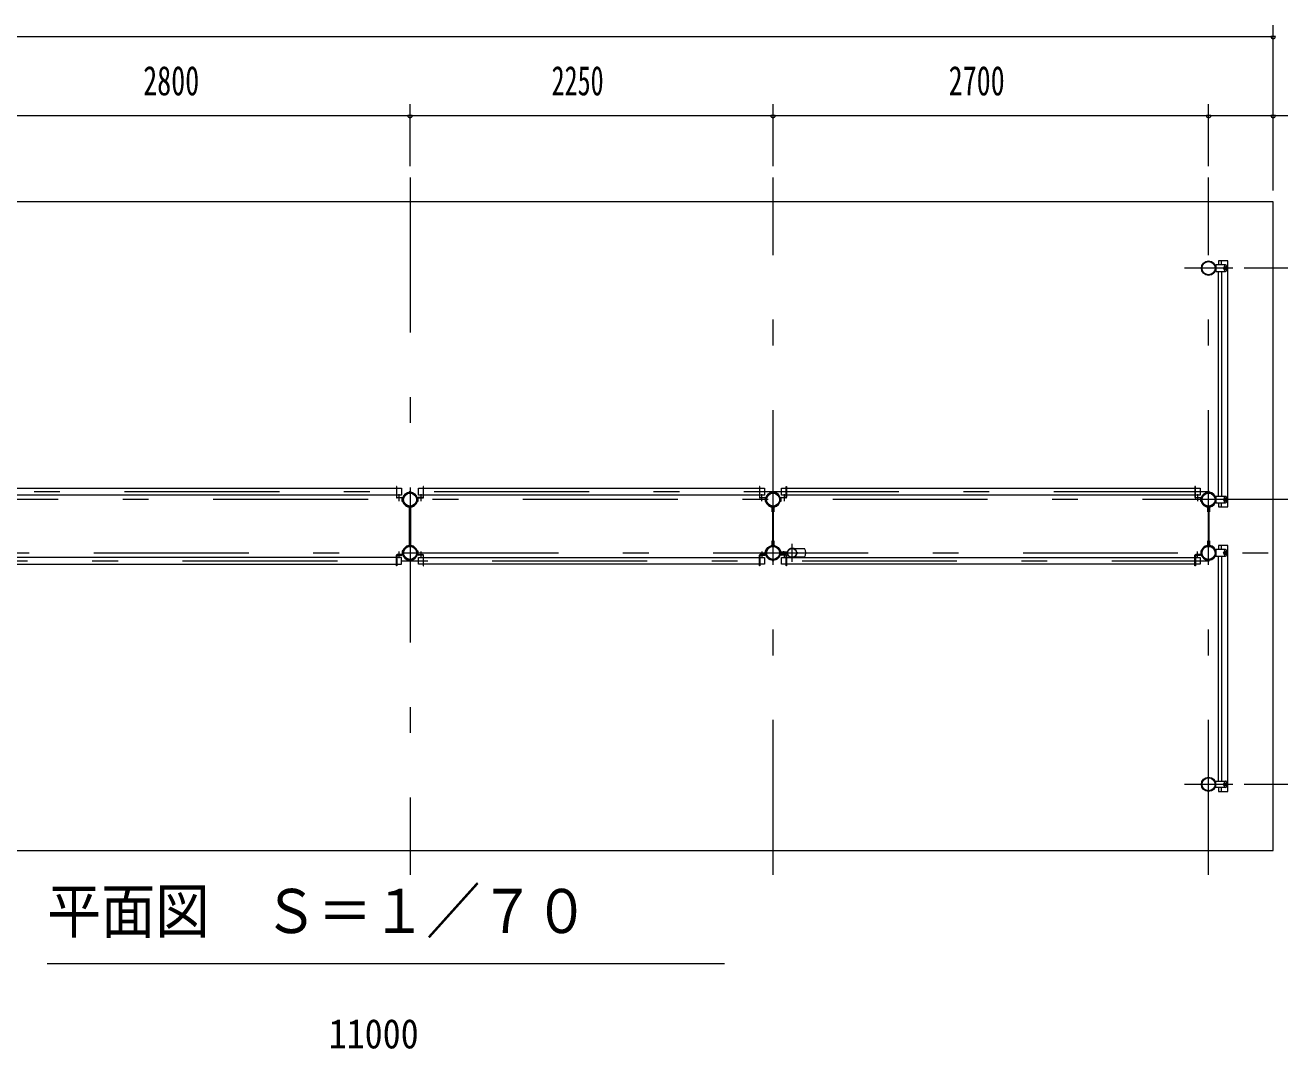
# Model space of a CAD drawing. Units: millimetres, scale not verified, with parts at other scales. Extents: x -34087 to 34090, y -14699 to 14701.
# Drawn here: x -1677 to 6101, y -5620 to 723 of the extents above; entities that cross this region are included whole.
import ezdxf
from ezdxf.enums import TextEntityAlignment as Align

# ---------------------------------------------------------------- set-up
doc = ezdxf.new("R2010")
doc.units = ezdxf.units.MM
doc.header["$LTSCALE"] = 80
doc.linetypes.add('USER3', pattern=[24, 12, -5, 2, -5])
for name, color, linetype, lineweight in [('0-2_1-07BOLD', 7, 'Continuous', 18), ('0-3_1-27CENTER', 3, 'USER3', 18), ('0-5_1-57DIM', 3, 'Continuous', 18)]:
    doc.layers.add(name, color=color, linetype=linetype, lineweight=lineweight)
doc.styles.add('ＭＳ ゴシック', font='')
doc.styles.get('ＭＳ ゴシック').set_extended_font_data('MS Gothic')

msp = doc.modelspace()

# ---------------------------------------------------------------- linework, layer by layer
at = {"layer": '0-2_1-07BOLD'}
for p, q in [((5764.11, -762.65), (5703.61, -762.65)), ((5738.61, -762.65), (5738.61, -737.65)), ((5754.61, -774.15), (5754.61, -777.85)), ((5762.61, -777.85), (5762.61, -774.15)), ((5769.11, -797.65), (5769.11, -767.65)), ((5721.01, -2196.65), (5721.01, -802.65)), ((5738.61, -802.65), (5738.61, -2196.65)), ((5754.61, -791.15), (5754.61, -787.45)), ((5762.61, -787.45), (5762.61, -791.15)), ((-2006.4, -2146.15), (624.5, -2146.15)), ((793.61, -2146.15), (2874.51, -2146.15)), ((3043.61, -2146.15), (5574.51, -2146.15)), ((624.5, -2188.85), (-2006.4, -2188.85)), ((656.55, -2188.85), (627.7, -2188.85)), ((629.7, -2203.45), (659.3, -2203.45)), ((659.3, -2206.65), (629.7, -2206.65)), ((788.4, -2203.45), (758.8, -2203.45)), ((758.8, -2206.65), (788.4, -2206.65)), ((2874.51, -2188.85), (793.61, -2188.85)), ((2906.56, -2188.85), (2877.71, -2188.85)), ((2879.71, -2203.45), (2909.31, -2203.45)), ((2909.31, -2206.65), (2879.71, -2206.65)), ((2914.5, -2228.65), (2914.5, -2208.65)), ((3008.81, -2203.45), (3038.41, -2203.45)), ((3038.41, -2206.65), (3008.81, -2206.65)), ((5574.51, -2188.85), (3043.61, -2188.85)), ((5606.56, -2188.85), (5577.71, -2188.85)), ((5579.71, -2203.45), (5609.31, -2203.45)), ((5609.31, -2206.65), (5579.71, -2206.65)), ((5764.11, -2196.65), (5703.61, -2196.65)), ((5721.01, -2236.65), (5721.01, -2261.65)), ((5738.61, -2261.65), (5738.61, -2236.65)), ((5754.61, -2208.15), (5754.61, -2211.85)), ((5754.61, -2225.15), (5754.61, -2221.45)), ((5762.61, -2211.85), (5762.61, -2208.15)), ((5762.61, -2221.45), (5762.61, -2225.15)), ((5769.11, -2231.65), (5769.11, -2201.65)), ((706.06, -2502.2), (706.06, -2261.1)), ((712.06, -2261.1), (712.06, -2502.2)), ((2956.05, -2261.1), (2956.05, -2502.2)), ((2962.05, -2502.2), (2962.05, -2261.1)), ((5656.05, -2261.1), (5656.05, -2502.2)), ((5662.05, -2502.2), (5662.05, -2261.1)), ((659.3, -2556.65), (629.7, -2556.65)), ((629.7, -2559.85), (659.3, -2559.85)), ((664.5, -2554.65), (664.5, -2534.65)), ((758.8, -2556.65), (788.4, -2556.65)), ((788.4, -2559.85), (758.8, -2559.85)), ((2909.31, -2556.65), (2879.71, -2556.65)), ((2879.71, -2559.85), (2909.31, -2559.85)), ((3003.5, -2543.65), (3049.72, -2543.65)), ((3049.72, -2549.65), (3003.5, -2549.65)), ((3048.32, -2542.05), (3004.97, -2542.05)), ((3004.97, -2551.25), (3048.32, -2551.25)), ((3008.81, -2556.65), (3038.41, -2556.65)), ((3038.41, -2559.85), (3008.81, -2559.85)), ((3086.57, -2519.15), (3154.15, -2519.15)), ((5609.31, -2556.65), (5579.71, -2556.65)), ((5579.71, -2559.85), (5609.31, -2559.85)), ((5764.11, -2526.65), (5703.61, -2526.65)), ((5721.01, -3960.65), (5721.01, -2566.66)), ((5738.61, -2526.65), (5738.61, -2501.65)), ((5738.61, -2566.66), (5738.61, -3960.65)), ((5754.61, -2538.15), (5754.61, -2541.85)), ((5754.61, -2555.15), (5754.61, -2551.45)), ((5762.61, -2541.85), (5762.61, -2538.15)), ((5762.61, -2551.45), (5762.61, -2555.15)), ((5769.11, -2561.65), (5769.11, -2531.65)), ((624.5, -2574.45), (-2006.4, -2574.45)), ((-2006.4, -2617.15), (624.5, -2617.15)), ((656.55, -2574.45), (627.7, -2574.45)), ((793.61, -2574.45), (2874.51, -2574.45)), ((2874.51, -2617.15), (793.61, -2617.15)), ((2877.71, -2574.45), (2906.56, -2574.45)), ((3043.61, -2574.45), (5574.51, -2574.45)), ((5574.51, -2617.15), (3043.61, -2617.15)), ((3154.15, -2574.15), (3086.57, -2574.15)), ((5577.71, -2574.45), (5606.56, -2574.45)), ((5703.61, -3960.65), (5764.11, -3960.65)), ((5769.11, -3965.65), (5769.11, -3995.65)), ((5738.61, -4025.65), (5738.61, -4000.65)), ((5754.61, -3972.15), (5754.61, -3975.85)), ((5754.61, -3989.15), (5754.61, -3985.45)), ((5762.61, -3975.85), (5762.61, -3972.15)), ((5762.61, -3985.45), (5762.61, -3989.15))]:
    msp.add_line(p, q, dxfattribs=at)
for points in [[(6059.06, -4391.65), (6059.06, -371.65), (-4940.95, -371.65), (-4940.95, -4391.65)], [(5755.72, -777.65), (5752.84, -782.65), (5755.72, -787.65), (5761.5, -787.65), (5764.38, -782.65), (5761.49, -777.65)], [(5755.72, -2221.65), (5752.84, -2216.65), (5755.72, -2211.65), (5761.5, -2211.65), (5764.38, -2216.65), (5761.49, -2221.65)], [(5755.72, -2541.65), (5752.83, -2546.65), (5755.72, -2551.65), (5761.49, -2551.65), (5764.38, -2546.65), (5761.49, -2541.65)], [(5755.72, -3985.65), (5761.49, -3985.65), (5764.38, -3980.65), (5761.49, -3975.65), (5755.72, -3975.65), (5752.83, -3980.65)]]:
    msp.add_lwpolyline(points, close=True, dxfattribs=at)
for points in [[(5703.61, -762.65), (5703.61, -802.65), (5764.11, -802.65)], [(5721.01, -2261.65), (5778.61, -2261.65), (5778.61, -737.65), (5721.01, -737.65), (5721.01, -762.65)], [(627.7, -2201.45), (627.7, -2135.65), (624.5, -2135.65), (624.5, -2201.45)], [(627.7, -2146.15), (656.55, -2146.15), (656.55, -2188.85)], [(790.41, -2188.85), (761.55, -2188.85), (761.55, -2146.15), (790.41, -2146.15)], [(793.61, -2201.45), (793.61, -2135.65), (790.41, -2135.65), (790.41, -2201.45)], [(2877.71, -2201.45), (2877.71, -2135.65), (2874.51, -2135.65), (2874.51, -2201.45)], [(2877.71, -2146.15), (2906.56, -2146.15), (2906.56, -2188.85)], [(3040.41, -2188.85), (3011.56, -2188.85), (3011.56, -2146.15), (3040.41, -2146.15)], [(3040.4, -2201.45), (3040.4, -2135.65), (3043.61, -2135.65), (3043.61, -2201.45)], [(5577.71, -2201.45), (5577.71, -2135.65), (5574.51, -2135.65), (5574.51, -2201.45)], [(5577.71, -2146.15), (5606.56, -2146.15), (5606.56, -2188.85)], [(664.5, -2208.65), (664.5, -2228.65), (661.3, -2228.65), (661.3, -2208.65)], [(756.8, -2208.65), (756.8, -2228.65), (753.6, -2228.65), (753.6, -2208.65)], [(2911.31, -2208.65), (2911.31, -2228.65), (2914.5, -2228.65)], [(3006.8, -2208.65), (3006.8, -2228.65), (3003.61, -2228.65), (3003.61, -2208.65)], [(5614.51, -2208.65), (5614.51, -2228.65), (5611.31, -2228.65), (5611.31, -2208.65)], [(5703.61, -2196.65), (5703.61, -2236.65), (5764.11, -2236.65)], [(704.45, -2262.57), (704.45, -2291.65), (706.06, -2291.65)], [(712.06, -2291.65), (713.66, -2291.65), (713.66, -2262.57)], [(2956.05, -2291.65), (2954.45, -2291.65), (2954.45, -2262.57)], [(2963.65, -2262.57), (2963.65, -2291.65), (2962.05, -2291.65)], [(5656.05, -2291.65), (5654.45, -2291.65), (5654.45, -2262.57)], [(5663.65, -2262.57), (5663.65, -2291.65), (5662.05, -2291.65)], [(706.06, -2471.65), (704.45, -2471.65), (704.45, -2500.73)], [(713.66, -2500.73), (713.66, -2471.65), (712.06, -2471.65)], [(2954.45, -2500.73), (2954.45, -2471.65), (2956.05, -2471.65)], [(2962.05, -2471.65), (2963.65, -2471.65), (2963.65, -2500.73)], [(5654.45, -2500.73), (5654.45, -2471.65), (5656.05, -2471.65)], [(5662.05, -2471.65), (5663.65, -2471.65), (5663.65, -2500.73)], [(627.7, -2561.85), (627.7, -2627.65), (624.5, -2627.65), (624.5, -2561.85)], [(664.5, -2534.65), (661.3, -2534.65), (661.3, -2554.65)], [(753.6, -2554.65), (753.6, -2534.65), (756.8, -2534.65), (756.8, -2554.65)], [(790.41, -2561.85), (790.41, -2627.65), (793.61, -2627.65), (793.61, -2561.85)], [(2877.71, -2561.85), (2877.71, -2627.65), (2874.51, -2627.65), (2874.51, -2561.85)], [(2914.51, -2554.65), (2914.51, -2534.65), (2911.31, -2534.65), (2911.31, -2554.65)], [(3006.81, -2554.65), (3006.81, -2534.65), (3003.61, -2534.65), (3003.61, -2554.65)], [(3043.61, -2561.85), (3043.61, -2627.65), (3040.41, -2627.65), (3040.41, -2561.85)], [(5577.71, -2561.85), (5577.71, -2627.65), (5574.51, -2627.65), (5574.51, -2561.85)], [(5614.51, -2554.65), (5614.51, -2534.65), (5611.31, -2534.65), (5611.31, -2554.65)], [(5703.61, -2526.65), (5703.61, -2566.66), (5764.11, -2566.66)], [(5778.61, -4025.65), (5778.61, -2501.65), (5721.01, -2501.65), (5721.01, -2526.65)], [(627.7, -2617.15), (656.55, -2617.15), (656.55, -2574.45)], [(790.41, -2617.15), (761.55, -2617.15), (761.55, -2574.45), (790.41, -2574.45)], [(2906.56, -2574.45), (2906.56, -2617.15), (2877.71, -2617.15)], [(3040.41, -2617.15), (3011.56, -2617.15), (3011.56, -2574.45), (3040.41, -2574.45)], [(5606.56, -2574.45), (5606.56, -2617.15), (5577.71, -2617.15)], [(5764.11, -4000.65), (5703.61, -4000.65), (5703.61, -3960.65)], [(5721.01, -4000.65), (5721.01, -4025.65), (5778.61, -4025.65)]]:
    msp.add_lwpolyline(points, dxfattribs=at)
for centre, radius in [((5659.06, -782.65), 44.55), ((5659.06, -782.65), 40.35), ((5758.61, -782.65), 6.25), ((5758.61, -782.65), 4.9), ((709.05, -2216.65), 44.55), ((709.05, -2216.65), 40.35), ((709.05, -2168.25), 3.85), ((709.05, -2168.25), 2.25), ((2959.06, -2216.65), 44.55), ((2959.06, -2216.65), 40.35), ((2959.06, -2168.25), 2.25), ((5659.06, -2216.65), 44.55), ((5659.06, -2216.65), 40.35), ((5659.06, -2168.25), 2.25), ((5758.61, -2216.65), 6.25), ((5758.61, -2216.65), 4.9), ((709.05, -2546.65), 44.55), ((709.05, -2546.65), 40.35), ((2910.65, -2546.65), 2.25), ((2959.06, -2546.65), 46.15), ((2959.06, -2546.65), 44.55), ((2959.06, -2546.65), 40.35), ((3077.06, -2546.65), 27.5), ((3108.4, -2546.65), 2.25), ((5659.06, -2546.65), 44.55), ((5659.06, -2546.65), 40.35), ((5758.61, -2546.65), 6.25), ((5758.61, -2546.65), 4.9), ((709.05, -2595.05), 3.85), ((709.05, -2595.05), 2.25), ((2959.06, -2595.05), 2.25), ((5659.06, -2595.05), 2.25), ((5659.06, -3980.65), 44.55), ((5659.06, -3980.65), 40.35), ((5758.61, -3980.65), 6.25), ((5758.61, -3980.65), 4.9)]:
    msp.add_circle(centre, radius, dxfattribs=at)
for centre, radius, start, end in [((5758.61, -774.15), 4, 0, 180), ((5764.11, -767.65), 5, 0, 90), ((5758.61, -791.15), 4, 180, 0), ((5764.11, -797.65), 5, 270, 0), ((709.05, -2216.65), 46.15, 275.71791, 264.28209), ((2959.06, -2216.65), 46.15, 89.99846, 264.27242), ((2959.06, -2168.25), 3.85, 269.99724, 217.90475), ((2959.06, -2216.65), 46.15, 275.71791, 86.21039), ((5659.06, -2216.65), 46.15, 89.99846, 264.27242), ((5659.06, -2168.25), 3.85, 269.99724, 217.90475), ((5659.06, -2216.65), 46.15, 275.71791, 86.21039), ((629.7, -2201.45), 5.2, 180, 270), ((629.7, -2201.45), 2, 180, 270), ((659.3, -2208.65), 5.2, 0, 90), ((659.3, -2208.65), 2, 0, 90), ((758.8, -2208.65), 5.2, 90, 180), ((758.8, -2208.65), 2, 90, 180), ((788.4, -2201.45), 2, 270, 0), ((788.4, -2201.45), 5.2, 270, 0), ((2879.71, -2201.45), 5.2, 180, 270), ((2879.71, -2201.45), 2, 180, 270), ((2909.31, -2208.65), 5.2, 0, 90), ((2909.31, -2208.65), 2, 0, 90), ((3008.81, -2208.65), 5.2, 90, 180), ((3008.81, -2208.65), 2, 90, 180), ((3038.41, -2201.45), 2, 270, 0), ((3038.41, -2201.45), 5.2, 270, 0), ((5579.71, -2201.45), 5.2, 180, 270), ((5579.71, -2201.45), 2, 180, 270), ((5609.31, -2208.65), 5.2, 0, 90), ((5609.31, -2208.65), 2, 0, 90), ((5758.61, -2208.15), 4, 0, 180), ((5758.61, -2225.15), 4, 180, 0), ((5764.11, -2201.65), 5, 0, 90), ((5764.11, -2231.65), 5, 270, 0), ((629.7, -2561.85), 5.2, 90, 180), ((629.7, -2561.85), 2, 90, 180), ((659.3, -2554.65), 2, 270, 0), ((659.3, -2554.65), 5.2, 270, 0), ((709.05, -2546.65), 46.15, 95.71837, 84.28163), ((758.8, -2554.65), 5.2, 180, 270), ((758.8, -2554.65), 2, 180, 270), ((788.4, -2561.85), 5.2, 0, 90), ((788.4, -2561.85), 2, 0, 90), ((2879.71, -2561.85), 5.2, 90, 180), ((2879.71, -2561.85), 2, 90, 180), ((2910.65, -2546.65), 3.85, 52.09248, 0), ((2909.31, -2554.65), 2, 270, 0), ((2909.31, -2554.65), 5.2, 270, 0), ((3008.81, -2554.65), 5.2, 180, 270), ((3008.81, -2554.65), 2, 180, 270), ((3038.41, -2561.85), 5.2, 0, 90), ((3038.41, -2561.85), 2, 0, 90), ((3077.06, -2546.65), 29.1, 0, 170.90512), ((3077.06, -2546.65), 29.1, 189.09488, 252.80957), ((3077.06, -2546.65), 29.1, 287.19043, 354.06984), ((3059.65, -2546.65), 44.9, 19.58864, 37.76454), ((3059.65, -2546.65), 44.9, 322.23546, 340.41136), ((3108.4, -2546.65), 3.85, 180, 128.65778), ((3118.66, -2546.65), 44.9, 322.23546, 37.76454), ((5579.71, -2561.85), 5.2, 90, 180), ((5579.71, -2561.85), 2, 90, 180), ((5609.31, -2554.65), 2, 270, 0), ((5609.31, -2554.65), 5.2, 270, 0), ((5659.06, -2546.65), 46.15, 95.72713, 270.00108), ((5659.06, -2546.65), 46.15, 273.78915, 84.28163), ((5758.61, -2538.15), 4, 0, 180), ((5758.61, -2555.15), 4, 180, 0), ((5764.11, -2531.65), 5, 0, 90), ((5764.11, -2561.65), 5, 270, 0), ((2959.06, -2595.05), 3.85, 142.09248, 90), ((5659.06, -2595.05), 3.85, 142.09248, 90), ((5764.11, -3965.65), 5, 0, 90), ((5758.61, -3972.15), 4, 0, 180), ((5758.61, -3989.15), 4, 180, 0), ((5764.11, -3995.65), 5, 270, 0)]:
    msp.add_arc(centre, radius, start, end, dxfattribs=at)
at = {"layer": '0-3_1-27CENTER'}
for p, q in [((709.05, -221.65), (709.05, -4541.65)), ((2959.06, -4541.65), (2959.06, -221.65)), ((5659.06, -4541.65), (5659.06, -221.65)), ((5758.61, -765.15), (5758.61, -800.15)), ((5809.06, -782.65), (5509.06, -782.65)), ((5659.06, -2167.5), (-4540.95, -2167.5)), ((6209.06, -2216.65), (-5090.95, -2216.65)), ((639.5, -2183.85), (639.5, -2225.65)), ((778.6, -2225.65), (778.6, -2183.85)), ((2889.51, -2225.65), (2889.51, -2183.85)), ((3028.61, -2183.85), (3028.61, -2225.65)), ((5589.51, -2183.85), (5589.51, -2225.65)), ((5758.61, -2234.15), (5758.61, -2199.15)), ((-5090.95, -2546.65), (6209.06, -2546.65)), ((639.5, -2537.65), (639.5, -2579.45)), ((778.6, -2579.45), (778.6, -2537.65)), ((2889.51, -2537.65), (2889.51, -2579.45)), ((3026.58, -2557.41), (3026.58, -2535.89)), ((3028.61, -2537.65), (3028.61, -2579.45)), ((3077.06, -2601.65), (3077.06, -2491.65)), ((5589.51, -2579.45), (5589.51, -2537.65)), ((5758.61, -2529.15), (5758.61, -2564.15)), ((-4540.95, -2595.8), (5659.06, -2595.8)), ((5758.61, -3963.15), (5758.61, -3998.15)), ((5509.06, -3980.65), (5809.06, -3980.65))]:
    msp.add_line(p, q, dxfattribs=at)
at = {"layer": '0-5_1-57DIM'}
for p, q in [((6059.06, -301.65), (6059.06, 723.35)), ((-4940.95, 653.35), (6059.06, 653.35)), ((6073.06, 653.35), (6045.06, 653.35)), ((709.05, -151.65), (709.05, 233.34)), ((2959.06, -151.65), (2959.06, 233.34)), ((5659.06, -151.65), (5659.06, 233.34)), ((-2090.95, 163.34), (709.05, 163.34)), ((723.05, 163.35), (695.05, 163.35)), ((709.05, 163.34), (2959.06, 163.34)), ((2973.06, 163.35), (2945.06, 163.35)), ((2959.06, 163.34), (5659.06, 163.34)), ((5673.06, 163.35), (5645.06, 163.35)), ((5659.06, 163.34), (6059.06, 163.34)), ((6073.06, 163.35), (6045.06, 163.35)), ((6059.06, 163.34), (6608.56, 163.34)), ((6864.06, -782.65), (5879.06, -782.65)), ((5879.06, -3980.65), (6864.06, -3980.65)), ((-1540.95, -5091.65), (2659.05, -5091.65))]:
    msp.add_line(p, q, dxfattribs=at)
for centre in [(6059.06, 653.35), (709.05, 163.35), (2959.06, 163.35), (5659.06, 163.35), (6059.06, 163.35)]:
    msp.add_arc(centre, 14, 180, 0, dxfattribs=at)

# ---------------------------------------------------------------- texts
at = {"layer": '0-5_1-57DIM', "color": 7, "style": 'ＭＳ ゴシック'}
for s, height, width, p in [('2800', 182.3, 0.7, (-944.73, 233.35)), ('2250', 182.3, 0.65, (1586.7, 233.35)), ('2700', 182.3, 0.7, (4047.82, 233.35)), ('平面図\u3000Ｓ＝１／７０', 273.5, 0.9, (-1540.95, -4984.34)), ('11000', 182.3, 0.9, (204.79, -5671.65))]:
    msp.add_text(s, height=height, dxfattribs=dict(at, width=width)).set_placement(p, align=Align.BOTTOM_LEFT)

doc.saveas('drawing.dxf')
